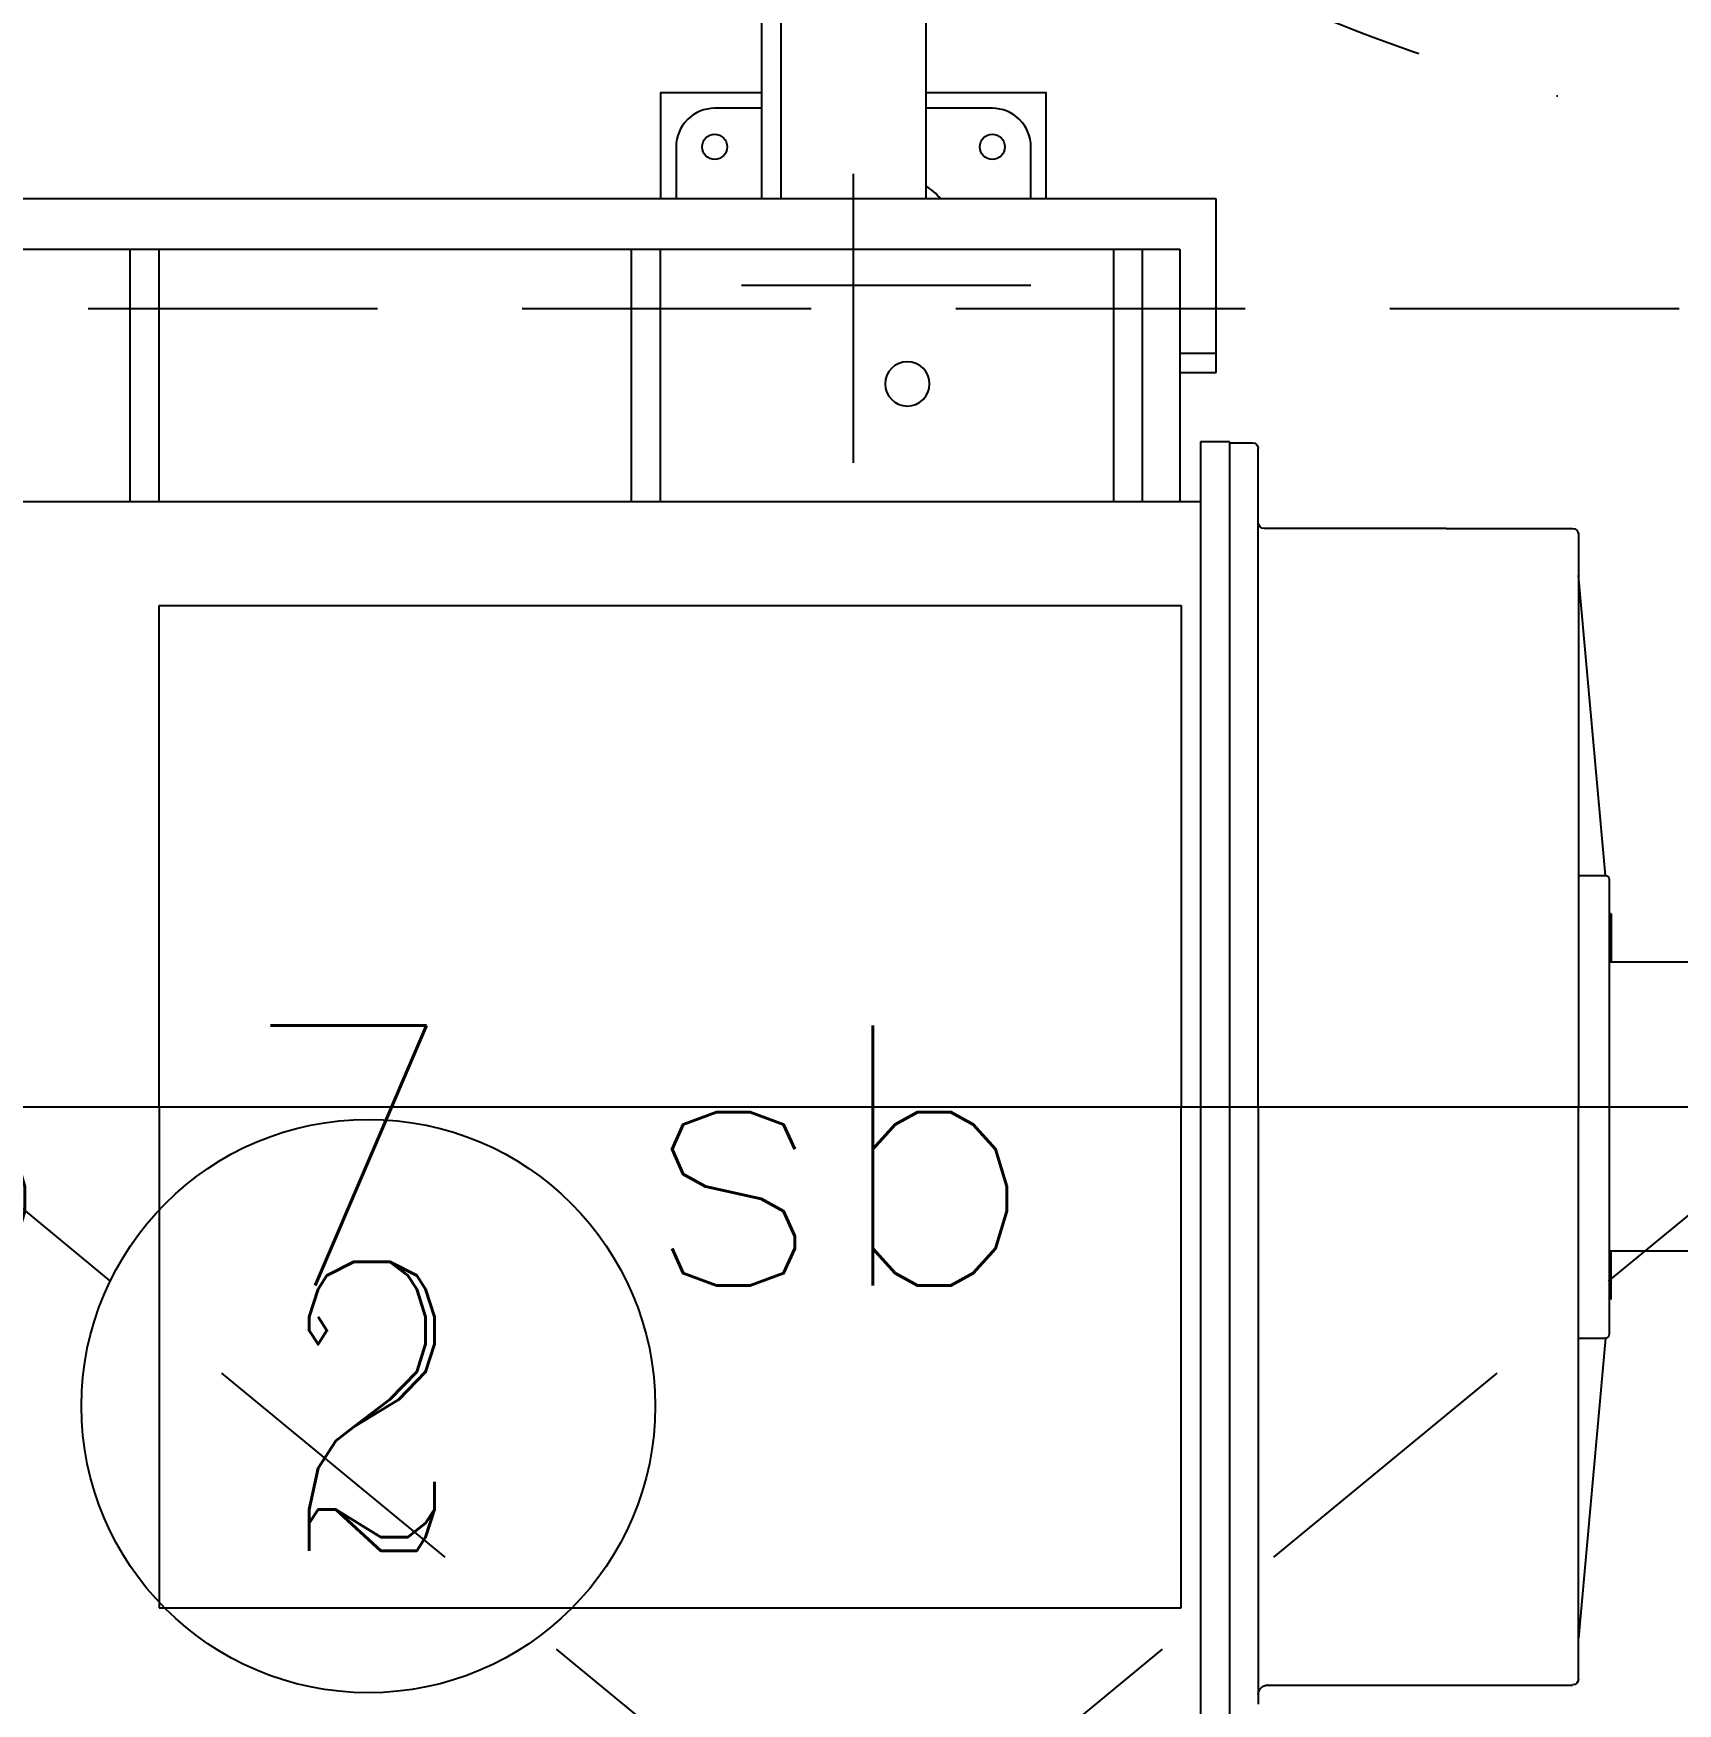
# Model space of a CAD drawing. Extents: x 33214 to 95067, y 8279 to 51908.
# Drawn here: x 44374 to 45227, y 19543 to 20410 of the extents above; entities that cross this region are included whole.
import ezdxf
from ezdxf.enums import TextEntityAlignment as Align

# ---------------------------------------------------------------- set-up
doc = ezdxf.new("R2010")
doc.units = 0
doc.header["$LTSCALE"] = 300
doc.header["$MEASUREMENT"] = 0
for name, pattern in [('DASHDOT', [1, 0.5, -0.25, 0, -0.25]), ('DASHED', [0.75, 0.5, -0.25]), ('PHANTOM', [2.1, 1.25, -0.2, 0.125, -0.2, 0.125, -0.2]), ('SNT-025', [0.74, 0.4, -0.17, 0, -0.17])]:
    doc.linetypes.add(name, pattern=pattern)
doc.layers.get('0').update_dxf_attribs({"linetype": 'CONTINUOUS'})
for name, color, linetype in [('GENERATORSETT', 1, 'CONTINUOUS'), ('POSNR', 2, 'CONTINUOUS'), ('Poz', 1, 'CONTINUOUS'), ('S0CO2', 2, 'CONTINUOUS'), ('S0CO3', 3, 'CONTINUOUS'), ('S0PH1', 1, 'PHANTOM'), ('S0TX1', 1, 'CONTINUOUS'), ('Tanks', 9, 'CONTINUOUS')]:
    doc.layers.add(name, color=color, linetype=linetype)
doc.styles.add('18', font='romans', dxfattribs={"height": 180})
doc.styles.add('LIT2_5', font='Romanc.shx', dxfattribs={"width": 0.85})

# ---------------------------------------------------------------- blocks, each defined once
blk = doc.blocks.new('below 1-deck')
at = {"linetype": 'DASHED'}
for p, q in [((14000, -1875), (9000, -1875)), ((13000, -3525), (11000, -1875)), ((11000, -3525), (13000, -1875))]:
    blk.add_line(p, q, dxfattribs=at)
at = {"linetype": 'DASHED', "style": '18'}
blk.add_text('No 7 sb', height=135, dxfattribs=at).set_placement((11347.34, -2381.81))
blk = doc.blocks.new('GENERATOR-CENTER')
at = {"layer": 'GENERATORSETT', "linetype": 'DASHDOT'}
blk.add_arc((207.51, -750), 1050, 177.2706, 270, dxfattribs=at)
blk = doc.blocks.new('GENERATOR-BORDE')
at = {"layer": 'GENERATORSETT'}
for p, q in [((-272, -345), (-272, 345)), ((-257, -345), (-257, 345)), ((-242, 242.28), (-242, 310)), ((-237.54, 300.03), (-79, 300.03)), ((-76, 297), (-76, 292.5)), ((-76, 292.5), (-76, 0)), ((-62, 120), (-76, 275.68)), ((-812, 0), (-812, 260)), ((-812, 260), (-282, 260)), ((-282, 260), (-282, 0)), ((-242, 0), (-242, 242.28)), ((-76, 120), (-62, 120)), ((-60, 50), (-60, 118)), ((-59, 100), (-59, 75)), ((0, 75), (-60, 75)), ((-60, -12.66), (-60, 50)), ((-2671.23, 0), (68.87, 0)), ((-812, 0), (-812, -260)), ((-282, -260), (-282, 0)), ((-242, 0), (-242, -310)), ((-76, -297), (-76, 0)), ((-60, -59.76), (-60, -12.66)), ((-60, -118), (-60, -59.76)), ((0, -75), (-60, -75)), ((-59, -100), (-59, -75)), ((-59, -100), (-60, -100)), ((-76, -120), (-62, -120)), ((-62, -120), (-76, -275.68)), ((-812, -260), (-282, -260)), ((-144.5, -300), (-239, -300)), ((-144.5, -300), (-79, -300)), ((-242, -310), (-242, -341.5)), ((-1092, -314), (-272, -314)), ((-827, -314), (-827, -445)), ((-812, -314), (-812, -445)), ((-567, -314), (-567, -445)), ((-552, -314), (-552, -445)), ((-317, -314), (-317, -445)), ((-302, -314), (-302, -445)), ((-282.75, -445), (-282.75, -314)), ((-257, -345), (-272, -345)), ((-257, -344.5), (-245, -344.5)), ((-1085.25, -445), (-282.75, -445))]:
    blk.add_line(p, q, dxfattribs=at)
blk.add_circle((-424, -375), 11.5, dxfattribs=at)
for centre, radius, start, end in [((-237, 305), 5, 180, 270), ((-79, 297), 3, 0, 90), ((-62, 118), 2, 0, 90), ((-62, -118), 2, 270, 0), ((-239, -303), 3, 90, 180), ((-79, -297), 3, 270, 0), ((-245, -341.5), 3, 270, 0)]:
    blk.add_arc(centre, radius, start, end, dxfattribs=at)
blk = doc.blocks.new('POS')
at = {"layer": 'POSNR'}
blk.add_circle((0, 0), 148.75, dxfattribs=at)
at = {"layer": 'S0TX1', "linetype": 'Continuous', "style": 'LIT2_5', "width": 0.723514}
blk.add_attdef('POS', text='', height=150, dxfattribs=at).set_placement((1.81, -75.09), align=Align.CENTER)
blk = doc.blocks.new('motorfundament')
at = {"layer": 'S0CO3', "linetype": 'Continuous'}
for p, q in [((4449.38, -1818), (4449.38, -750)), ((4534.38, -750), (4534.38, -1818)), ((4684.93, -1818), (3787.9, -1818)), ((4684.93, -1908), (4684.93, -1818)), ((4666.06, -1908), (4684.93, -1908))]:
    blk.add_line(p, q, dxfattribs=at)
at = {"layer": 'S0CO3', "linetype": 'DASHED'}
for p, q in [((4459.38, -1818), (4459.38, -750)), ((4666.06, -1898), (4684.93, -1898))]:
    blk.add_line(p, q, dxfattribs=at)
at = {"layer": 'S0CO3', "linetype": 'Continuous'}
for points in [[(4449.38, -1763), (4396.88, -1763), (4396.88, -1818)], [(4596.88, -1818), (4596.88, -1763), (4534.38, -1763)]]:
    blk.add_lwpolyline(points, dxfattribs=at)
for points in [[(4449.38, -1771), (4424.88, -1771, 0.414214), (4404.88, -1791), (4404.88, -1818)], [(4588.88, -1818), (4588.88, -1791, 0.414214), (4568.88, -1771), (4534.38, -1771)]]:
    blk.add_lwpolyline(points, format="xyb", dxfattribs=at)
for centre in [(4424.88, -1791), (4568.88, -1791)]:
    blk.add_circle(centre, 6.5, dxfattribs=at)
blk.add_arc((4496.88, -1863), 64, 44.67826, 54.13075, dxfattribs=at)
at = {"layer": 'S0PH1', "linetype": 'DASHDOT'}
for p, q in [((4496.88, -1955), (4496.88, -1771)), ((4588.88, -1863), (4404.88, -1863))]:
    blk.add_line(p, q, dxfattribs=at)

msp = doc.modelspace()

# ---------------------------------------------------------------- block references
at = {"layer": 'GENERATORSETT', "linetype": 'SNT-025'}
msp.add_blockref('GENERATOR-CENTER', (45227.74, 22141.98), dxfattribs=at)
at = {"layer": 'GENERATORSETT', "linetype": 'SNT-025', "xscale": -1, "rotation": 180}
msp.add_blockref('GENERATOR-BORDE', (45251.36, 19852.98), dxfattribs=at)
at = {"layer": 'POSNR', "linetype": 'SNT-025'}
ref = msp.add_blockref('POS', (44547.83, 19697.67), dxfattribs=at)
ref.add_attrib('POS', '2', dxfattribs={"layer": 'Poz', "color": 2, "linetype": 'Continuous', "height": 150, "style": 'LIT2_5', "width": 0.723514}).set_placement((44549.64, 19622.58), align=Align.CENTER)
at = {"layer": 'S0CO2', "color": 6}
msp.add_blockref('motorfundament', (40302.55, 22141.98), dxfattribs=at)
at = {"layer": 'Tanks'}
msp.add_blockref('below 1-deck', (32802.55, 22141.98), dxfattribs=at)

doc.saveas('drawing.dxf')
